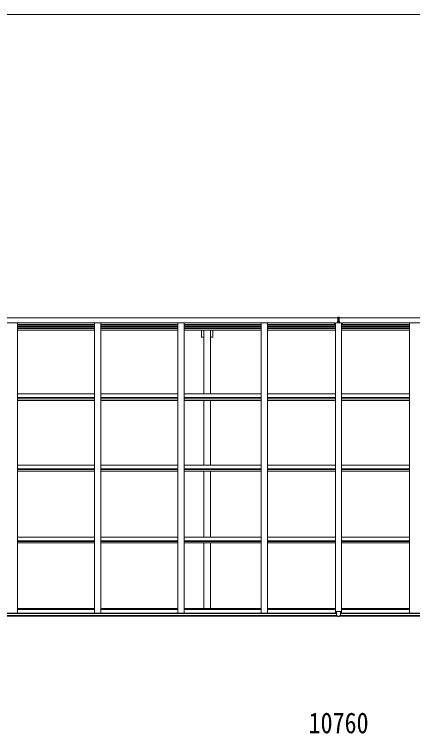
# Model space of a CAD drawing. Units: millimetres at full size; details may follow other scales. Extents: x -9783 to 9892, y -6828 to 6752.
# Drawn here: x -12 to 3190, y 977 to 6752 of the extents above; entities that cross this region are included whole.
import ezdxf
from ezdxf.enums import TextEntityAlignment as Align

# ---------------------------------------------------------------- set-up
doc = ezdxf.new("R2010")
doc.units = ezdxf.units.MM
doc.header["$LTSCALE"] = 35
for name, color, linetype, lineweight in [('0-1_本体', 4, 'Continuous', 9), ('0-7_SHAPE', 3, 'Continuous', 9), ('0-A_寸法', 6, 'Continuous', 9), ('F-0_240', 7, 'Continuous', 9)]:
    doc.layers.add(name, color=color, linetype=linetype, lineweight=lineweight)
doc.styles.add('ＭＳ ゴシック', font='')
doc.styles.get('ＭＳ ゴシック').set_extended_font_data('MS Gothic')

msp = doc.modelspace()

# ---------------------------------------------------------------- linework, layer by layer
at = {"layer": '0-1_本体'}
for p, q in [((-2690.08, 4316.31), (2666.92, 4316.31)), ((-2690.08, 4314.25), (2666.92, 4314.25)), ((-2659.08, 4276.05), (2561.92, 4276.05)), ((-36.58, 4274.21), (13.42, 4274.21)), ((13.42, 1944.1), (13.42, 4274.21)), ((633.42, 4274.21), (683.42, 4274.21)), ((633.42, 1944.1), (633.42, 4274.21)), ((683.42, 1944.1), (683.42, 4274.21)), ((1303.42, 4274.21), (1353.42, 4274.21)), ((1303.42, 1944.1), (1303.42, 4274.21)), ((1353.42, 1944.1), (1353.42, 4274.21)), ((1973.42, 4274.21), (2023.42, 4274.21)), ((1973.42, 1944.1), (1973.42, 4274.21)), ((2023.42, 1944.1), (2023.42, 4274.21)), ((7878.92, 4316.31), (2521.92, 4316.31)), ((7878.92, 4314.25), (2521.92, 4314.25)), ((2561.92, 4276.05), (2552.92, 4276.05)), ((2561.92, 4276.05), (2561.92, 4260.97)), ((2569.42, 4274.21), (2619.42, 4274.21)), ((2569.42, 1944.1), (2569.42, 4274.21)), ((2619.42, 1944.1), (2619.42, 4274.21)), ((2626.92, 4276.05), (2635.92, 4276.05)), ((7847.92, 4276.05), (2626.92, 4276.05)), ((2626.92, 4276.05), (2626.92, 4260.97)), ((3215.42, 4274.21), (3165.42, 4274.21)), ((3165.42, 1944.1), (3165.42, 4274.21)), ((13.42, 4260.97), (633.42, 4260.97)), ((13.42, 4251.61), (633.42, 4251.61)), ((13.42, 4244.53), (633.42, 4244.53)), ((13.42, 4240.75), (633.42, 4240.75)), ((13.42, 4229.4), (633.42, 4229.4)), ((13.42, 4216.58), (633.42, 4216.58)), ((683.42, 4260.97), (1303.42, 4260.97)), ((683.42, 4251.61), (1303.42, 4251.61)), ((683.42, 4244.53), (1303.42, 4244.53)), ((683.42, 4240.75), (1303.42, 4240.75)), ((683.42, 4229.4), (1303.42, 4229.4)), ((683.42, 4216.58), (1303.42, 4216.58)), ((1353.42, 4260.97), (1973.42, 4260.97)), ((1353.42, 4251.61), (1973.42, 4251.61)), ((1353.42, 4244.53), (1973.42, 4244.53)), ((1353.42, 4240.75), (1973.42, 4240.75)), ((1353.42, 4229.4), (1973.42, 4229.4)), ((1353.42, 4216.58), (1973.42, 4216.58)), ((1493.22, 4160.31), (1493.22, 4216.58)), ((1510.92, 3704.17), (1510.92, 4216.58)), ((1565.92, 3704.17), (1565.92, 4216.58)), ((1583.62, 4160.31), (1583.62, 4216.58)), ((2023.42, 4260.97), (2569.42, 4260.97)), ((2023.42, 4251.61), (2569.42, 4251.61)), ((2023.42, 4244.53), (2569.42, 4244.53)), ((2023.42, 4240.75), (2569.42, 4240.75)), ((2023.42, 4229.4), (2569.42, 4229.4)), ((2023.42, 4216.58), (2569.42, 4216.58)), ((2569.42, 4260.97), (2545.42, 4260.97)), ((2569.42, 4251.61), (2545.42, 4251.61)), ((2569.42, 4244.53), (2545.42, 4244.53)), ((2569.42, 4240.75), (2545.42, 4240.75)), ((2569.42, 4229.4), (2545.42, 4229.4)), ((2569.42, 4216.58), (2545.42, 4216.58)), ((3165.42, 4260.97), (2619.42, 4260.97)), ((3165.42, 4251.61), (2619.42, 4251.61)), ((3165.42, 4244.53), (2619.42, 4244.53)), ((3165.42, 4240.75), (2619.42, 4240.75)), ((3165.42, 4229.4), (2619.42, 4229.4)), ((3165.42, 4216.58), (2619.42, 4216.58)), ((1510.92, 4160.31), (1493.22, 4160.31)), ((1583.62, 4160.31), (1565.92, 4160.31)), ((13.42, 3704.17), (633.42, 3704.17)), ((683.42, 3704.17), (1303.42, 3704.17)), ((1353.42, 3704.17), (1973.42, 3704.17)), ((2023.42, 3704.17), (2569.42, 3704.17)), ((2569.42, 3704.17), (2545.42, 3704.17)), ((3165.42, 3704.17), (2619.42, 3704.17)), ((13.42, 3675.17), (633.42, 3675.17)), ((13.42, 3665.2), (633.42, 3665.2)), ((13.42, 3652.36), (633.42, 3652.36)), ((683.42, 3675.17), (1303.42, 3675.17)), ((683.42, 3665.2), (1303.42, 3665.2)), ((683.42, 3652.36), (1303.42, 3652.36)), ((1353.42, 3675.17), (1973.42, 3675.17)), ((1353.42, 3665.2), (1973.42, 3665.2)), ((1353.42, 3652.36), (1973.42, 3652.36)), ((1510.92, 3133.22), (1510.92, 3652.36)), ((1565.92, 3133.22), (1565.92, 3652.36)), ((2023.42, 3675.17), (2569.42, 3675.17)), ((2023.42, 3665.2), (2569.42, 3665.2)), ((2023.42, 3652.36), (2569.42, 3652.36)), ((2569.42, 3675.17), (2545.42, 3675.17)), ((2569.42, 3665.2), (2545.42, 3665.2)), ((2569.42, 3652.36), (2545.42, 3652.36)), ((3165.42, 3675.17), (2619.42, 3675.17)), ((3165.42, 3665.2), (2619.42, 3665.2)), ((3165.42, 3652.36), (2619.42, 3652.36)), ((13.42, 3133.22), (633.42, 3133.22)), ((683.42, 3133.22), (1303.42, 3133.22)), ((1353.42, 3133.22), (1973.42, 3133.22)), ((2023.42, 3133.22), (2569.42, 3133.22)), ((2569.42, 3133.22), (2545.42, 3133.22)), ((3165.42, 3133.22), (2619.42, 3133.22)), ((13.42, 3103.78), (633.42, 3103.78)), ((13.42, 3096.62), (633.42, 3096.62)), ((13.42, 3083.66), (633.42, 3083.66)), ((683.42, 3103.78), (1303.42, 3103.78)), ((683.42, 3096.62), (1303.42, 3096.62)), ((683.42, 3083.66), (1303.42, 3083.66)), ((1353.42, 3103.78), (1973.42, 3103.78)), ((1353.42, 3096.62), (1973.42, 3096.62)), ((1353.42, 3083.66), (1973.42, 3083.66)), ((1510.92, 2553.99), (1510.92, 3083.66)), ((1565.92, 2553.99), (1565.92, 3083.66)), ((2023.42, 3103.78), (2569.42, 3103.78)), ((2023.42, 3096.62), (2569.42, 3096.62)), ((2023.42, 3083.66), (2569.42, 3083.66)), ((2569.42, 3103.78), (2545.42, 3103.78)), ((2569.42, 3096.62), (2545.42, 3096.62)), ((2569.42, 3083.66), (2545.42, 3083.66)), ((3165.42, 3103.78), (2619.42, 3103.78)), ((3165.42, 3096.62), (2619.42, 3096.62)), ((3165.42, 3083.66), (2619.42, 3083.66)), ((13.42, 2553.99), (633.42, 2553.99)), ((683.42, 2553.99), (1303.42, 2553.99)), ((1353.42, 2553.99), (1973.42, 2553.99)), ((2023.42, 2553.99), (2569.42, 2553.99)), ((2569.42, 2553.99), (2545.42, 2553.99)), ((3165.42, 2553.99), (2619.42, 2553.99)), ((13.42, 2524.18), (633.42, 2524.18)), ((13.42, 2520.39), (633.42, 2520.39)), ((13.42, 2507.37), (633.42, 2507.37)), ((683.42, 2524.18), (1303.42, 2524.18)), ((683.42, 2520.39), (1303.42, 2520.39)), ((683.42, 2507.37), (1303.42, 2507.37)), ((1353.42, 2524.18), (1973.42, 2524.18)), ((1353.42, 2520.39), (1973.42, 2520.39)), ((1353.42, 2507.37), (1973.42, 2507.37)), ((1510.92, 1981.32), (1510.92, 2507.37)), ((1565.92, 1981.32), (1565.92, 2507.37)), ((2023.42, 2524.18), (2569.42, 2524.18)), ((2023.42, 2520.39), (2569.42, 2520.39)), ((2023.42, 2507.37), (2569.42, 2507.37)), ((2569.42, 2524.18), (2545.42, 2524.18)), ((2569.42, 2520.39), (2545.42, 2520.39)), ((2569.42, 2507.37), (2545.42, 2507.37)), ((3165.42, 2524.18), (2619.42, 2524.18)), ((3165.42, 2520.39), (2619.42, 2520.39)), ((3165.42, 2507.37), (2619.42, 2507.37)), ((13.42, 1981.32), (633.42, 1981.32)), ((13.42, 1972.2), (633.42, 1972.2)), ((683.42, 1981.32), (1303.42, 1981.32)), ((683.42, 1972.2), (1303.42, 1972.2)), ((1353.42, 1981.32), (1973.42, 1981.32)), ((1353.42, 1972.2), (1973.42, 1972.2)), ((2023.42, 1981.32), (2569.42, 1981.32)), ((2023.42, 1972.2), (2569.42, 1972.2)), ((2569.42, 1981.32), (2545.42, 1981.32)), ((2569.42, 1972.2), (2545.42, 1972.2)), ((3165.42, 1981.32), (2619.42, 1981.32)), ((3165.42, 1972.2), (2619.42, 1972.2)), ((-2685.08, 1918.65), (2587.92, 1918.65)), ((-2675.62, 1944.1), (2577.92, 1944.1)), ((-2675.08, 1941.74), (2577.92, 1941.74)), ((-2675.08, 1926.08), (2577.92, 1926.08)), ((2587.92, 1918.65), (2526.92, 1918.65)), ((2577.92, 1944.1), (2536.38, 1944.1)), ((2577.92, 1941.74), (2536.92, 1941.74)), ((2577.92, 1926.08), (2536.92, 1926.08)), ((2600.92, 1918.65), (2661.92, 1918.65)), ((7873.92, 1918.65), (2600.92, 1918.65)), ((7864.46, 1944.1), (2610.92, 1944.1)), ((2610.92, 1941.74), (2651.92, 1941.74)), ((7863.92, 1941.74), (2610.92, 1941.74)), ((2610.92, 1926.08), (2651.92, 1926.08)), ((7863.92, 1926.08), (2610.92, 1926.08))]:
    msp.add_line(p, q, dxfattribs=at)
at = {"layer": '0-7_SHAPE'}
for p, q in [((2585.92, 4288.81), (2592.92, 4288.87)), ((2585.92, 4287.43), (2592.92, 4287.37)), ((2585.92, 4276.05), (2585.92, 4286.93)), ((2587.92, 4319.87), (2592.76, 4320.17)), ((2587.92, 4316.87), (2587.92, 4319.87)), ((2592.92, 4317.18), (2587.92, 4316.87)), ((2587.92, 4315.37), (2587.92, 4316.87)), ((2588.92, 4314.37), (2592.92, 4314.37)), ((2588.92, 4312.54), (2588.92, 4314.37)), ((2588.92, 4312.54), (2592.92, 4312.47)), ((2588.92, 4308.94), (2588.92, 4312.54)), ((2588.92, 4308.94), (2592.92, 4308.87)), ((2588.92, 4300.71), (2588.92, 4308.94)), ((2588.92, 4300.71), (2592.92, 4300.67)), ((2588.92, 4288.84), (2588.92, 4300.71)), ((2592.76, 4320.17), (2594.42, 4320.27)), ((2594.42, 4317.26), (2592.92, 4317.17)), ((2592.92, 4314.37), (2592.92, 4317.17)), ((2592.92, 4314.37), (2592.92, 4303.66)), ((2592.92, 4303.66), (2595.92, 4303.66)), ((2592.92, 4296.59), (2592.92, 4303.66)), ((2592.92, 4296.59), (2595.92, 4296.59)), ((2592.92, 4286.94), (2592.92, 4296.59)), ((2592.92, 4286.94), (2595.92, 4286.94)), ((2592.92, 4279.87), (2592.92, 4286.94)), ((2592.92, 4279.87), (2595.92, 4279.87)), ((2592.92, 4279.87), (2592.92, 4276.05)), ((2594.42, 4320.27), (2594.42, 4317.26)), ((2600.92, 4316.87), (2594.42, 4317.26)), ((2595.92, 4314.37), (2599.92, 4314.37)), ((2595.92, 4314.37), (2595.92, 4303.66)), ((2595.92, 4312.47), (2599.92, 4312.47)), ((2595.92, 4296.59), (2595.92, 4303.66)), ((2595.92, 4286.94), (2595.92, 4296.59)), ((2602.92, 4288.31), (2595.92, 4288.37)), ((2595.92, 4279.87), (2595.92, 4286.94)), ((2595.92, 4279.87), (2595.92, 4276.05)), ((2599.92, 4312.47), (2599.92, 4314.37)), ((2599.92, 4288.84), (2599.92, 4300.67)), ((2600.92, 4315.37), (2600.92, 4316.87)), ((2602.92, 4287.43), (2602.92, 4288.31)), ((2602.92, 4276.05), (2602.92, 4286.93)), ((2577.92, 1924.03), (2577.92, 1956.35)), ((2577.92, 1924.03), (2577.92, 1923.99)), ((2609.92, 1957.35), (2578.92, 1957.35)), ((2587.92, 1923.26), (2578.92, 1923.31)), ((2600.92, 1923.26), (2609.92, 1923.31)), ((2610.92, 1924.03), (2610.92, 1956.35)), ((2610.92, 1924.03), (2610.92, 1923.99))]:
    msp.add_line(p, q, dxfattribs=at)
for points in [[(2592.92, 4288.37), (2585.92, 4288.31), (2585.92, 4288.81)], [(2592.92, 4286.87), (2585.92, 4286.93), (2585.92, 4287.43), (2585.92, 4288.31)], [(2594.42, 4320.27), (2600.92, 4319.87), (2600.92, 4316.87)], [(2595.92, 4308.87), (2599.92, 4308.87), (2599.92, 4312.47)], [(2595.92, 4300.67), (2599.92, 4300.67), (2599.92, 4308.87)], [(2595.92, 4288.87), (2602.92, 4288.81), (2602.92, 4288.31)], [(2595.92, 4287.37), (2602.92, 4287.43), (2602.92, 4286.93), (2595.92, 4286.87)], [(2594.42, 1917.83), (2587.92, 1918.23), (2587.92, 1923.26)], [(2594.42, 1917.83), (2600.92, 1918.23), (2600.92, 1923.26)]]:
    msp.add_lwpolyline(points, dxfattribs=at)
for centre, start, end in [((2588.92, 4315.37), 180, 270), ((2599.92, 4315.37), 270, 0), ((2578.92, 1956.35), 90, 180), ((2609.92, 1956.35), 0, 90)]:
    msp.add_arc(centre, 1, start, end, dxfattribs=at)
for centre, major_axis, ratio, start_param, end_param in [((2592.94, 4317.17), (0.18, -2.99), 0.008711, 3.1415927, 4.7113235), ((2421.05, 4306.66), (171.87, 10.52), 0.017422, 6.2821194, 6.2831848), ((2578.92, 1924.02), (1, -0.012), 0.707053, 3.2044821, 4.7211143), ((2609.92, 1924.02), (-1, -0.012), 0.707053, 1.562071, 3.0787032)]:
    msp.add_ellipse(centre, major_axis=major_axis, ratio=ratio, start_param=start_param, end_param=end_param, dxfattribs=at)
at = {"layer": 'F-0_240', "color": 5}
msp.add_line((-9783.03, 6751.9), (9396.97, 6751.9), dxfattribs=at)

# ---------------------------------------------------------------- texts
at = {"layer": '0-A_寸法', "color": 7, "style": 'ＭＳ ゴシック', "width": 0.85}
msp.add_text('10760', height=166.8, dxfattribs=at).set_placement((2353.79, 929.43), align=Align.BOTTOM_LEFT)

doc.saveas('drawing.dxf')
